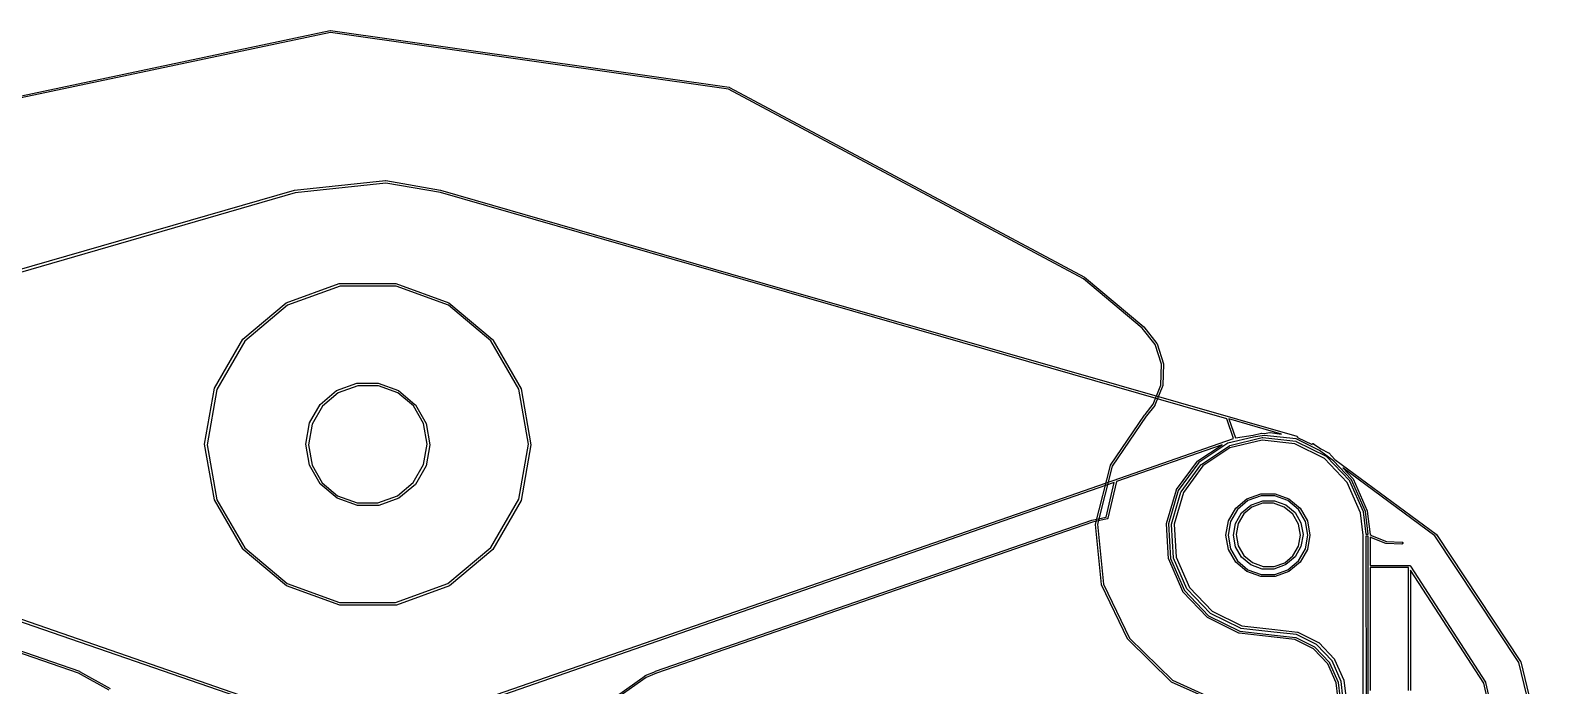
# Model space of a CAD drawing. Extents: x 90 to 207, y -153 to -57.
# Drawn here: x 131.8 to 207.2, y -89.6 to -57.2 of the extents above; entities that cross this region are included whole.
import ezdxf

# ---------------------------------------------------------------- set-up
doc = ezdxf.new("R2010")
doc.units = 0
doc.header["$MEASUREMENT"] = 0
doc.layers.add('BLACK', color=7, linetype='CONTINUOUS')

msp = doc.modelspace()

# ---------------------------------------------------------------- linework, layer by layer
at = {"layer": 'Black'}
for p, q in [((127.123, -61.3399), (146.586, -57.2364)), ((146.586, -57.2363), (146.604, -57.2358)), ((146.586, -57.2364), (146.586, -57.2363)), ((146.604, -57.2358), (166.297, -60.0366)), ((146.598, -57.336), (127.152, -61.4359)), ((166.274, -60.1343), (146.598, -57.336)), ((183.809, -69.495), (166.274, -60.1343)), ((166.297, -60.0366), (166.313, -60.0419)), ((166.313, -60.0419), (166.313, -60.0419)), ((166.313, -60.0419), (183.861, -69.4093)), ((144.825, -65.1184), (149.314, -64.6407)), ((149.331, -64.7696), (144.853, -65.2517)), ((149.314, -64.6407), (149.321, -64.6412)), ((149.321, -64.6412), (149.328, -64.6412)), ((149.328, -64.6412), (152.037, -65.1189)), ((152.031, -65.2423), (149.331, -64.7696)), ((105.918, -76.328), (144.816, -65.1201)), ((144.853, -65.2517), (105.936, -76.5175)), ((144.816, -65.1201), (144.821, -65.1196)), ((144.821, -65.1196), (144.825, -65.1184)), ((168.059, -69.8391), (152.031, -65.2423)), ((152.037, -65.1189), (152.04, -65.1198)), ((152.04, -65.1198), (152.043, -65.1201)), ((152.043, -65.1201), (168.087, -69.7431)), ((144.404, -70.6884), (147.032, -69.7322)), ((147.078, -69.8605), (144.483, -70.8048)), ((147.032, -69.7322), (149.827, -69.7322)), ((149.839, -69.8605), (147.078, -69.8605)), ((149.827, -69.7322), (152.454, -70.6884)), ((152.433, -70.8048), (149.839, -69.8605)), ((190.888, -76.4169), (168.059, -69.8391)), ((168.087, -69.7431), (194.356, -77.277)), ((186.719, -71.9367), (183.809, -69.495)), ((183.861, -69.4093), (183.865, -69.4125)), ((183.865, -69.4125), (183.869, -69.4151)), ((183.869, -69.4151), (186.787, -71.8635)), ((142.263, -72.4854), (144.404, -70.6884)), ((144.483, -70.8048), (142.368, -72.5796)), ((154.526, -72.5604), (152.433, -70.8048)), ((152.454, -70.6884), (154.596, -72.4854)), ((187.353, -72.7456), (186.719, -71.9367)), ((186.787, -71.8635), (186.791, -71.8675)), ((186.791, -71.8675), (186.794, -71.8709)), ((186.794, -71.8709), (187.437, -72.6909)), ((140.865, -74.9066), (142.263, -72.4854)), ((142.368, -72.5796), (140.988, -74.9707)), ((155.9, -74.9408), (154.526, -72.5604)), ((154.596, -72.4854), (154.602, -72.4961)), ((154.602, -72.4961), (154.625, -72.5153)), ((154.625, -72.5153), (156.023, -74.9365)), ((187.671, -73.7192), (187.353, -72.7456)), ((187.437, -72.6909), (187.445, -72.7062)), ((187.445, -72.7062), (187.445, -72.7062)), ((187.445, -72.7062), (187.769, -73.6966)), ((187.637, -74.7429), (187.671, -73.7192)), ((187.771, -73.7138), (187.737, -74.7551)), ((187.769, -73.6966), (187.769, -73.6966)), ((187.769, -73.6966), (187.77, -73.7052)), ((187.77, -73.7052), (187.771, -73.7138)), ((187.771, -73.7138), (187.771, -73.7138)), ((146.904, -75.0185), (147.9, -74.6562)), ((147.9, -74.6562), (148.959, -74.6562)), ((148.959, -74.6562), (149.954, -75.0185)), ((140.379, -77.6599), (140.865, -74.9066)), ((140.988, -74.9707), (140.508, -77.6898)), ((146.093, -75.6994), (146.904, -75.0185)), ((146.983, -75.135), (146.199, -75.7935)), ((147.946, -74.7846), (146.983, -75.135)), ((148.971, -74.7846), (147.946, -74.7846)), ((149.933, -75.135), (148.971, -74.7846)), ((150.695, -75.7743), (149.933, -75.135)), ((149.954, -75.0185), (150.766, -75.6994)), ((156.379, -77.6599), (155.9, -74.9408)), ((156.023, -74.9365), (156.508, -77.6898)), ((187.254, -75.6948), (187.637, -74.7429)), ((187.733, -74.7721), (187.345, -75.7387)), ((187.737, -74.7551), (187.733, -74.7721)), ((187.737, -74.7551), (187.737, -74.7551)), ((145.563, -76.6167), (146.093, -75.6994)), ((146.199, -75.7935), (145.686, -76.6808)), ((151.201, -76.6509), (150.695, -75.7743)), ((150.766, -75.6994), (150.772, -75.71)), ((150.772, -75.71), (150.795, -75.7292)), ((150.795, -75.7292), (151.325, -76.6466)), ((186.855, -76.2031), (187.254, -75.6948)), ((187.337, -75.751), (186.932, -76.267)), ((187.341, -75.7447), (187.337, -75.751)), ((187.345, -75.7387), (187.341, -75.7447)), ((145.379, -77.6599), (145.563, -76.6167)), ((145.686, -76.6808), (145.508, -77.6898)), ((151.379, -77.6599), (151.201, -76.6509)), ((151.325, -76.6466), (151.508, -77.6898)), ((185.148, -78.6972), (186.83, -76.2291)), ((186.91, -76.2891), (185.236, -78.7463)), ((186.83, -76.2291), (186.833, -76.2259)), ((186.833, -76.2259), (186.836, -76.2223)), ((186.836, -76.2223), (186.855, -76.2031)), ((186.928, -76.2711), (186.91, -76.2891)), ((186.929, -76.2688), (186.928, -76.2711)), ((186.932, -76.267), (186.929, -76.2688)), ((191.225, -77.3894), (190.888, -76.4169)), ((193.604, -77.1653), (190.994, -76.4166)), ((190.994, -76.4166), (191.32, -77.3584)), ((140.865, -80.4132), (140.379, -77.6599)), ((145.563, -78.703), (145.379, -77.6599)), ((151.201, -78.6688), (151.379, -77.6599)), ((155.9, -80.3789), (156.379, -77.6599)), ((181.729, -80.6924), (191.225, -77.3894)), ((190.949, -77.6207), (189.517, -78.5715)), ((192.213, -77.3154), (190.949, -77.6207)), ((191.046, -77.7318), (192.649, -77.3423)), ((192.636, -77.4665), (191.049, -77.8498)), ((191.32, -77.3584), (192.193, -77.2173)), ((192.193, -77.2173), (192.605, -77.1177)), ((192.739, -77.2304), (192.213, -77.3154)), ((192.605, -77.1177), (192.622, -77.1166)), ((192.605, -77.1177), (192.605, -77.1177)), ((192.622, -77.1166), (192.736, -77.1295)), ((194.257, -77.6489), (192.636, -77.4665)), ((192.649, -77.3423), (192.667, -77.3412)), ((192.667, -77.3412), (194.306, -77.5236)), ((192.736, -77.1295), (193.028, -77.0824)), ((194.328, -77.4091), (192.739, -77.2304)), ((193.028, -77.0824), (193.035, -77.0825)), ((193.035, -77.0825), (193.043, -77.0823)), ((193.043, -77.0823), (193.604, -77.1653)), ((195.719, -78.375), (194.257, -77.6489)), ((194.306, -77.5236), (194.323, -77.5284)), ((194.323, -77.5284), (195.801, -78.2605)), ((195.482, -77.9821), (194.328, -77.4091)), ((194.356, -77.277), (194.361, -77.2793)), ((194.361, -77.2793), (194.366, -77.281)), ((194.366, -77.281), (194.369, -77.2831)), ((194.369, -77.2831), (194.372, -77.2846)), ((194.372, -77.2846), (194.376, -77.2885)), ((194.376, -77.2885), (194.38, -77.2918)), ((194.38, -77.2918), (194.382, -77.2947)), ((194.382, -77.2947), (194.384, -77.2971)), ((194.384, -77.2971), (194.386, -77.302)), ((194.386, -77.302), (194.389, -77.3066)), ((194.389, -77.3066), (194.39, -77.3099)), ((194.39, -77.3099), (194.391, -77.3129)), ((194.391, -77.3129), (194.391, -77.3183)), ((194.391, -77.3183), (194.392, -77.3236)), ((194.392, -77.3236), (194.392, -77.3269)), ((194.392, -77.3269), (194.392, -77.3292)), ((194.392, -77.3292), (195.109, -77.6851)), ((195.108, -77.6748), (195.113, -77.6582)), ((195.113, -77.6582), (195.123, -77.6442)), ((195.123, -77.6442), (195.138, -77.6346)), ((195.138, -77.6346), (195.154, -77.6306)), ((195.154, -77.6306), (195.172, -77.6325)), ((195.172, -77.6325), (195.187, -77.6403)), ((195.187, -77.6403), (195.534, -77.8964)), ((140.508, -77.6898), (140.988, -80.4088)), ((145.508, -77.6898), (145.686, -78.6987)), ((151.508, -77.6898), (151.325, -78.7329)), ((156.508, -77.6898), (156.023, -80.443)), ((190.663, -77.6907), (185.436, -79.5091)), ((189.455, -78.493), (190.663, -77.6907)), ((189.657, -78.6529), (191.03, -77.7387)), ((191.049, -77.8498), (189.718, -78.7335)), ((191.03, -77.7387), (191.046, -77.7318)), ((191.046, -77.7318), (191.046, -77.7318)), ((195.109, -77.6851), (195.108, -77.6748)), ((196.167, -78.4889), (195.482, -77.9821)), ((195.534, -77.8964), (195.92, -78.0882)), ((196.844, -79.5572), (195.719, -78.375)), ((195.801, -78.2605), (195.801, -78.2605)), ((195.801, -78.2605), (195.806, -78.2637)), ((195.806, -78.2637), (195.815, -78.2708)), ((195.815, -78.2708), (195.815, -78.2708)), ((195.815, -78.2708), (196.954, -79.4644)), ((195.92, -78.0882), (195.934, -78.0985)), ((195.934, -78.0985), (195.934, -78.0985)), ((195.934, -78.0985), (196.234, -78.4137)), ((196.234, -78.4137), (201.244, -82.1162)), ((146.093, -79.6204), (145.563, -78.703)), ((145.686, -78.6987), (146.192, -79.5753)), ((150.689, -79.5561), (151.201, -78.6688)), ((151.325, -78.7329), (150.795, -79.6503)), ((184.405, -81.6076), (185.141, -78.7131)), ((185.236, -78.7463), (184.504, -81.6237)), ((185.141, -78.7131), (185.148, -78.6972)), ((185.148, -78.6972), (185.148, -78.6972)), ((188.411, -79.9024), (189.442, -78.505)), ((189.517, -78.5715), (188.497, -79.9547)), ((188.635, -80.0136), (189.614, -78.6861)), ((189.718, -78.7335), (188.753, -80.0458)), ((189.442, -78.505), (189.455, -78.493)), ((189.455, -78.493), (189.455, -78.493)), ((189.614, -78.6861), (189.621, -78.68)), ((189.614, -78.6861), (189.614, -78.6861)), ((189.621, -78.68), (189.627, -78.6741)), ((189.627, -78.6741), (189.654, -78.6565)), ((189.627, -78.6741), (189.627, -78.6741)), ((189.654, -78.6565), (189.657, -78.6529)), ((197.053, -79.4189), (196.167, -78.4889)), ((201.178, -82.1914), (196.633, -78.8328)), ((196.633, -78.8328), (197.131, -79.3563)), ((111.483, -79.4292), (143.294, -90.4502)), ((143.308, -90.5817), (111.552, -79.6235)), ((146.116, -79.6396), (146.093, -79.6204)), ((146.122, -79.6503), (146.116, -79.6396)), ((146.933, -80.3311), (146.122, -79.6503)), ((146.192, -79.5753), (146.954, -80.2147)), ((149.904, -80.2147), (150.689, -79.5561)), ((150.795, -79.6503), (149.983, -80.3311)), ((185.323, -79.5532), (181.762, -80.787)), ((184.933, -81.2658), (185.323, -79.5532)), ((185.436, -79.5091), (185.023, -81.3192)), ((187.913, -81.5836), (188.404, -79.9179)), ((188.404, -79.9179), (188.411, -79.9024)), ((197.498, -81.0542), (196.844, -79.5572)), ((196.954, -79.4644), (196.964, -79.4788)), ((196.964, -79.4788), (197.626, -80.9899)), ((197.741, -80.9955), (197.053, -79.4189)), ((197.131, -79.3563), (197.141, -79.3708)), ((197.141, -79.3708), (197.835, -80.9622)), ((142.263, -82.8343), (140.865, -80.4132)), ((140.988, -80.4088), (142.362, -82.7893)), ((147.929, -80.6934), (146.933, -80.3311)), ((146.954, -80.2147), (147.917, -80.5651)), ((147.917, -80.5651), (148.942, -80.5651)), ((148.942, -80.5651), (149.904, -80.2147)), ((149.983, -80.3311), (148.988, -80.6934)), ((154.519, -82.77), (155.9, -80.3789)), ((156.023, -80.443), (154.625, -82.8642)), ((188.497, -79.9547), (188.011, -81.6034)), ((188.161, -81.6116), (188.627, -80.0292)), ((188.753, -80.0458), (188.294, -81.6119)), ((188.627, -80.0292), (188.635, -80.0136)), ((191.34, -80.8228), (191.892, -80.3595)), ((191.942, -80.4462), (191.416, -80.887)), ((191.627, -81.0638), (192.079, -80.6843)), ((191.892, -80.3595), (192.569, -80.1131)), ((192.586, -80.2116), (191.942, -80.4462)), ((192.079, -80.6843), (192.087, -80.6814)), ((192.087, -80.6814), (192.114, -80.659)), ((192.114, -80.659), (192.669, -80.4571)), ((192.652, -80.5809), (192.137, -80.768)), ((192.569, -80.1131), (193.29, -80.1131)), ((193.272, -80.2116), (192.586, -80.2116)), ((193.207, -80.5809), (192.652, -80.5809)), ((192.669, -80.4571), (193.259, -80.4571)), ((193.729, -80.7709), (193.207, -80.5809)), ((193.259, -80.4571), (193.814, -80.659)), ((193.917, -80.4462), (193.272, -80.2116)), ((193.29, -80.1131), (193.967, -80.3595)), ((193.814, -80.659), (194.266, -81.0385)), ((194.442, -80.887), (193.917, -80.4462)), ((193.967, -80.3595), (194.519, -80.8228)), ((112.636, -81.416), (134.19, -88.8836)), ((148.988, -80.6934), (147.929, -80.6934)), ((153.567, -90.4495), (181.729, -80.6924)), ((181.762, -80.787), (153.641, -90.5689)), ((162.669, -88.8836), (184.223, -81.416)), ((184.223, -81.416), (184.226, -81.4155)), ((184.226, -81.4155), (184.229, -81.4143)), ((184.229, -81.4143), (184.933, -81.2658)), ((184.985, -81.357), (184.253, -81.5115)), ((184.987, -81.3562), (184.985, -81.357)), ((184.989, -81.3559), (184.987, -81.3562)), ((184.995, -81.3529), (184.989, -81.3559)), ((185.001, -81.3506), (184.995, -81.3529)), ((185.003, -81.349), (185.001, -81.3506)), ((185.005, -81.348), (185.003, -81.349)), ((185.009, -81.3432), (185.005, -81.348)), ((185.014, -81.339), (185.009, -81.3432)), ((185.015, -81.3369), (185.014, -81.339)), ((185.017, -81.3352), (185.015, -81.3369)), ((185.019, -81.3293), (185.017, -81.3352)), ((185.022, -81.3236), (185.019, -81.3293)), ((185.023, -81.3192), (185.022, -81.3213)), ((185.022, -81.3213), (185.022, -81.3236)), ((190.98, -81.4469), (191.34, -80.8228)), ((191.416, -80.887), (191.074, -81.4811)), ((191.332, -81.5751), (191.627, -81.0638)), ((191.738, -81.1028), (191.46, -81.584)), ((192.137, -80.768), (191.738, -81.1028)), ((194.155, -81.1281), (193.729, -80.7709)), ((194.433, -81.6093), (194.155, -81.1281)), ((194.266, -81.0385), (194.561, -81.5498)), ((194.785, -81.4811), (194.442, -80.887)), ((194.519, -80.8228), (194.879, -81.4469)), ((197.629, -82.1595), (197.498, -81.0542)), ((197.626, -80.9899), (197.627, -80.997)), ((197.627, -80.997), (197.629, -81.004)), ((197.629, -81.004), (197.762, -82.1065)), ((197.873, -82.1065), (197.741, -80.9955)), ((197.835, -80.9622), (197.837, -80.9694)), ((197.837, -80.9694), (197.839, -80.9763)), ((197.839, -80.9763), (197.976, -82.1277)), ((134.153, -88.9767), (112.606, -81.5115)), ((184.253, -81.5115), (162.703, -88.9777)), ((184.403, -81.6249), (184.405, -81.6076)), ((184.702, -84.5968), (184.403, -81.6249)), ((184.403, -81.6249), (184.403, -81.6249)), ((184.504, -81.6237), (184.8, -84.578)), ((187.911, -81.6009), (187.913, -81.5836)), ((188.019, -83.334), (187.911, -81.6009)), ((187.911, -81.6009), (187.911, -81.6009)), ((188.011, -81.6034), (188.119, -83.3189)), ((188.159, -81.6288), (188.161, -81.6116)), ((188.262, -83.2752), (188.159, -81.6288)), ((188.159, -81.6288), (188.159, -81.6288)), ((188.294, -81.6119), (188.398, -83.2406)), ((190.854, -82.1565), (190.98, -81.4469)), ((190.98, -82.8662), (190.854, -82.1565)), ((191.074, -81.4811), (190.954, -82.1565)), ((190.954, -82.1565), (191.074, -82.832)), ((191.229, -82.1565), (191.332, -81.5751)), ((191.332, -82.738), (191.229, -82.1565)), ((191.46, -81.584), (191.364, -82.1313)), ((191.364, -82.1313), (191.46, -82.6785)), ((194.529, -82.1565), (194.433, -81.6093)), ((194.433, -82.7038), (194.529, -82.1565)), ((194.561, -81.5498), (194.664, -82.1313)), ((194.664, -82.1313), (194.561, -82.7127)), ((194.904, -82.1565), (194.785, -81.4811)), ((194.785, -82.832), (194.904, -82.1565)), ((194.879, -81.4469), (195.004, -82.1565)), ((195.004, -82.1565), (194.879, -82.8662)), ((197.629, -127.748), (197.629, -82.1595)), ((197.762, -82.1065), (197.873, -82.1065)), ((197.976, -82.1277), (198.082, -82.198)), ((198.082, -82.198), (198.789, -82.4769)), ((205.329, -88.4544), (201.178, -82.1914)), ((201.244, -82.1162), (201.244, -82.1162)), ((201.244, -82.1162), (201.248, -82.1202)), ((201.248, -82.1202), (201.256, -82.1288)), ((201.256, -82.1288), (201.256, -82.1288)), ((201.256, -82.1288), (205.417, -88.4065)), ((142.286, -82.8535), (142.263, -82.8343)), ((142.292, -82.8642), (142.286, -82.8535)), ((144.433, -84.6613), (142.292, -82.8642)), ((142.362, -82.7893), (144.454, -84.5448)), ((152.404, -84.5448), (154.519, -82.77)), ((154.625, -82.8642), (152.483, -84.6613)), ((191.34, -83.4903), (190.98, -82.8662)), ((191.074, -82.832), (191.416, -83.4261)), ((191.627, -83.2493), (191.332, -82.738)), ((191.46, -82.6785), (191.738, -83.1597)), ((194.155, -83.185), (194.433, -82.7038)), ((194.561, -82.7127), (194.266, -83.224)), ((194.442, -83.4261), (194.785, -82.832)), ((194.879, -82.8662), (194.519, -83.4903)), ((197.764, -82.2065), (197.82, -127.703)), ((197.879, -82.2065), (197.764, -82.2065)), ((197.879, -127.703), (197.879, -82.2065)), ((198.032, -82.2843), (197.979, -82.2497)), ((197.979, -82.2497), (197.979, -83.6596)), ((198.036, -82.2864), (198.032, -82.2843)), ((198.041, -82.2891), (198.036, -82.2864)), ((198.76, -82.5731), (198.041, -82.2891)), ((198.777, -82.5766), (198.76, -82.5731)), ((198.76, -82.5731), (198.76, -82.5731)), ((199.55, -82.5974), (198.777, -82.5766)), ((198.789, -82.4769), (199.553, -82.4974)), ((199.567, -82.5949), (199.55, -82.5974)), ((199.553, -82.4974), (199.57, -82.5009)), ((199.583, -82.5866), (199.567, -82.5949)), ((199.57, -82.5009), (199.585, -82.51)), ((199.594, -82.5736), (199.583, -82.5866)), ((199.585, -82.51), (199.596, -82.5236)), ((199.601, -82.5574), (199.594, -82.5736)), ((199.596, -82.5236), (199.601, -82.5401)), ((199.601, -82.5401), (199.601, -82.5574)), ((188.023, -83.3508), (188.019, -83.334)), ((188.019, -83.334), (188.019, -83.334)), ((188.718, -84.9423), (188.023, -83.3508)), ((188.119, -83.3189), (188.806, -84.8942)), ((188.262, -83.2753), (188.262, -83.2752)), ((188.266, -83.2921), (188.262, -83.2753)), ((188.926, -84.804), (188.266, -83.2921)), ((188.398, -83.2406), (189.052, -84.7355)), ((191.892, -83.9536), (191.34, -83.4903)), ((191.416, -83.4261), (191.942, -83.867)), ((192.079, -83.6288), (191.627, -83.2493)), ((191.738, -83.1597), (192.164, -83.5169)), ((192.634, -83.8307), (192.079, -83.6288)), ((192.164, -83.5169), (192.686, -83.707)), ((192.686, -83.707), (193.242, -83.707)), ((193.779, -83.6288), (193.225, -83.8307)), ((193.242, -83.707), (193.756, -83.5198)), ((193.756, -83.5198), (194.155, -83.185)), ((193.806, -83.6064), (193.779, -83.6288)), ((193.814, -83.6035), (193.806, -83.6064)), ((194.266, -83.224), (193.814, -83.6035)), ((193.917, -83.867), (194.442, -83.4261)), ((194.519, -83.4903), (193.967, -83.9536)), ((197.979, -83.6596), (199.929, -83.6596)), ((199.929, -83.6596), (199.934, -83.6604)), ((199.934, -83.6604), (199.938, -83.6604)), ((199.938, -83.6604), (199.941, -83.6615)), ((199.941, -83.6615), (199.944, -83.6619)), ((199.944, -83.6619), (199.945, -83.6624)), ((199.945, -83.6624), (199.947, -83.6626)), ((199.947, -83.6626), (199.95, -83.6648)), ((199.95, -83.6648), (199.954, -83.6663)), ((199.954, -83.6663), (199.957, -83.6683)), ((199.957, -83.6683), (199.96, -83.6698)), ((199.96, -83.6698), (199.96, -83.6707)), ((199.96, -83.6707), (199.962, -83.6713)), ((199.962, -83.6713), (199.964, -83.6747)), ((199.964, -83.6747), (199.968, -83.6775)), ((199.968, -83.6775), (199.969, -83.6802)), ((199.969, -83.6802), (199.971, -83.6825)), ((199.971, -83.6825), (203.679, -89.427)), ((192.569, -84.2), (191.892, -83.9536)), ((191.942, -83.867), (192.586, -84.1015)), ((193.29, -84.2), (192.569, -84.2)), ((192.586, -84.1015), (193.272, -84.1015)), ((193.225, -83.8307), (192.634, -83.8307)), ((193.272, -84.1015), (193.917, -83.867)), ((193.967, -83.9536), (193.29, -84.2)), ((197.979, -83.7596), (197.979, -89.8275)), ((199.879, -83.7596), (197.979, -83.7596)), ((199.879, -89.8275), (199.879, -83.7596)), ((203.59, -89.4738), (199.979, -83.8793)), ((199.979, -83.8793), (199.979, -89.8306)), ((147.061, -85.6175), (144.433, -84.6613)), ((144.454, -84.5448), (147.049, -85.4891)), ((149.81, -85.4891), (152.404, -84.5448)), ((152.483, -84.6613), (149.856, -85.6175)), ((184.706, -84.6135), (184.702, -84.5968)), ((184.702, -84.5968), (184.702, -84.5968)), ((186.003, -87.3042), (184.706, -84.6135)), ((184.8, -84.578), (186.089, -87.2528)), ((188.728, -84.9568), (188.718, -84.9423)), ((189.925, -86.2146), (188.728, -84.9568)), ((188.806, -84.8942), (189.991, -86.1393)), ((188.936, -84.8185), (188.926, -84.804)), ((190.073, -86.0134), (188.936, -84.8185)), ((188.936, -84.8185), (188.936, -84.8185)), ((189.052, -84.7355), (190.179, -85.9163)), ((147.049, -85.4891), (149.81, -85.4891)), ((149.856, -85.6175), (147.061, -85.6175)), ((190.179, -85.9163), (191.641, -86.6406)), ((189.939, -86.2249), (189.925, -86.2146)), ((189.925, -86.2146), (189.925, -86.2146)), ((191.494, -86.9975), (189.939, -86.2249)), ((189.991, -86.1393), (191.531, -86.904)), ((190.079, -86.0178), (190.073, -86.0134)), ((190.073, -86.0134), (190.073, -86.0134)), ((190.087, -86.0238), (190.079, -86.0178)), ((191.565, -86.7577), (190.087, -86.0238)), ((190.087, -86.0238), (190.087, -86.0238)), ((191.641, -86.6406), (193.272, -86.8219)), ((186.013, -87.3183), (186.003, -87.3042)), ((188.151, -89.4033), (186.013, -87.3183)), ((186.089, -87.2528), (188.215, -89.3255)), ((191.511, -87.0024), (191.494, -86.9975)), ((191.494, -86.9975), (191.494, -86.9975)), ((193.236, -87.1965), (191.511, -87.0024)), ((191.531, -86.904), (193.247, -87.0971)), ((191.581, -86.7626), (191.565, -86.7577)), ((193.221, -86.947), (191.581, -86.7626)), ((194.334, -87.0721), (193.221, -86.947)), ((193.221, -86.947), (193.221, -86.947)), ((194.263, -87.3119), (193.236, -87.1965)), ((193.236, -87.1965), (193.236, -87.1965)), ((193.247, -87.0971), (193.247, -87.0971)), ((193.247, -87.0971), (194.283, -87.2135)), ((193.272, -86.8219), (194.394, -86.9467)), ((195.18, -87.7676), (194.263, -87.3119)), ((194.283, -87.2135), (194.3, -87.2184)), ((194.3, -87.2184), (195.233, -87.682)), ((195.329, -87.5664), (194.334, -87.0721)), ((194.394, -86.9467), (194.411, -86.9516)), ((194.411, -86.9516), (195.422, -87.4525)), ((195.422, -87.4525), (195.422, -87.4525)), ((195.422, -87.4525), (195.427, -87.4557)), ((195.427, -87.4557), (195.436, -87.4628)), ((195.436, -87.4628), (195.436, -87.4628)), ((195.436, -87.4628), (196.215, -88.2794)), ((195.886, -88.5095), (195.18, -87.7676)), ((195.233, -87.682), (195.247, -87.6923)), ((195.247, -87.6923), (195.247, -87.6923)), ((195.247, -87.6923), (195.965, -88.447)), ((196.095, -88.3713), (195.329, -87.5664)), ((135.659, -89.815), (134.153, -88.9767)), ((134.19, -88.8836), (134.194, -88.8857)), ((134.194, -88.8857), (134.198, -88.8872)), ((134.198, -88.8872), (135.715, -89.7319)), ((162.158, -89.0928), (162.666, -88.8846)), ((162.703, -88.9777), (162.201, -89.1832)), ((162.666, -88.8846), (162.668, -88.8843)), ((162.668, -88.8843), (162.669, -88.8836)), ((196.297, -89.4496), (195.886, -88.5095)), ((195.965, -88.447), (195.965, -88.447)), ((195.965, -88.447), (195.974, -88.4615)), ((195.974, -88.4615), (196.391, -89.4163)), ((196.54, -89.3909), (196.095, -88.3713)), ((196.215, -88.2794), (196.222, -88.2891)), ((196.222, -88.2891), (196.225, -88.2939)), ((196.225, -88.2939), (196.678, -89.3277)), ((207.088, -95.763), (205.329, -88.4544)), ((205.417, -88.4065), (205.424, -88.4224)), ((205.424, -88.4224), (205.424, -88.4224)), ((205.424, -88.4224), (207.187, -95.7446)), ((160.732, -90.1046), (162.148, -89.0984)), ((162.201, -89.1832), (160.797, -90.181)), ((162.148, -89.0984), (162.153, -89.0959)), ((162.153, -89.0959), (162.158, -89.0928)), ((188.166, -89.413), (188.151, -89.4033)), ((190.888, -90.6408), (188.166, -89.413)), ((188.166, -89.413), (188.166, -89.413)), ((188.215, -89.3255), (190.93, -90.5497)), ((196.379, -90.1439), (196.297, -89.4496)), ((196.391, -89.4163), (196.393, -89.4234)), ((196.393, -89.4234), (196.395, -89.4304)), ((196.395, -89.4304), (196.479, -90.135)), ((196.629, -90.1439), (196.54, -89.3909)), ((196.678, -89.3277), (196.68, -89.3348)), ((196.68, -89.3348), (196.682, -89.3418)), ((196.682, -89.3418), (196.774, -90.105)), ((204.084, -91.6412), (203.59, -89.4738)), ((203.679, -89.427), (203.679, -89.427)), ((203.679, -89.427), (203.685, -89.443)), ((203.685, -89.443), (204.269, -92.0047))]:
    msp.add_line(p, q, dxfattribs=at)

doc.saveas('drawing.dxf')
